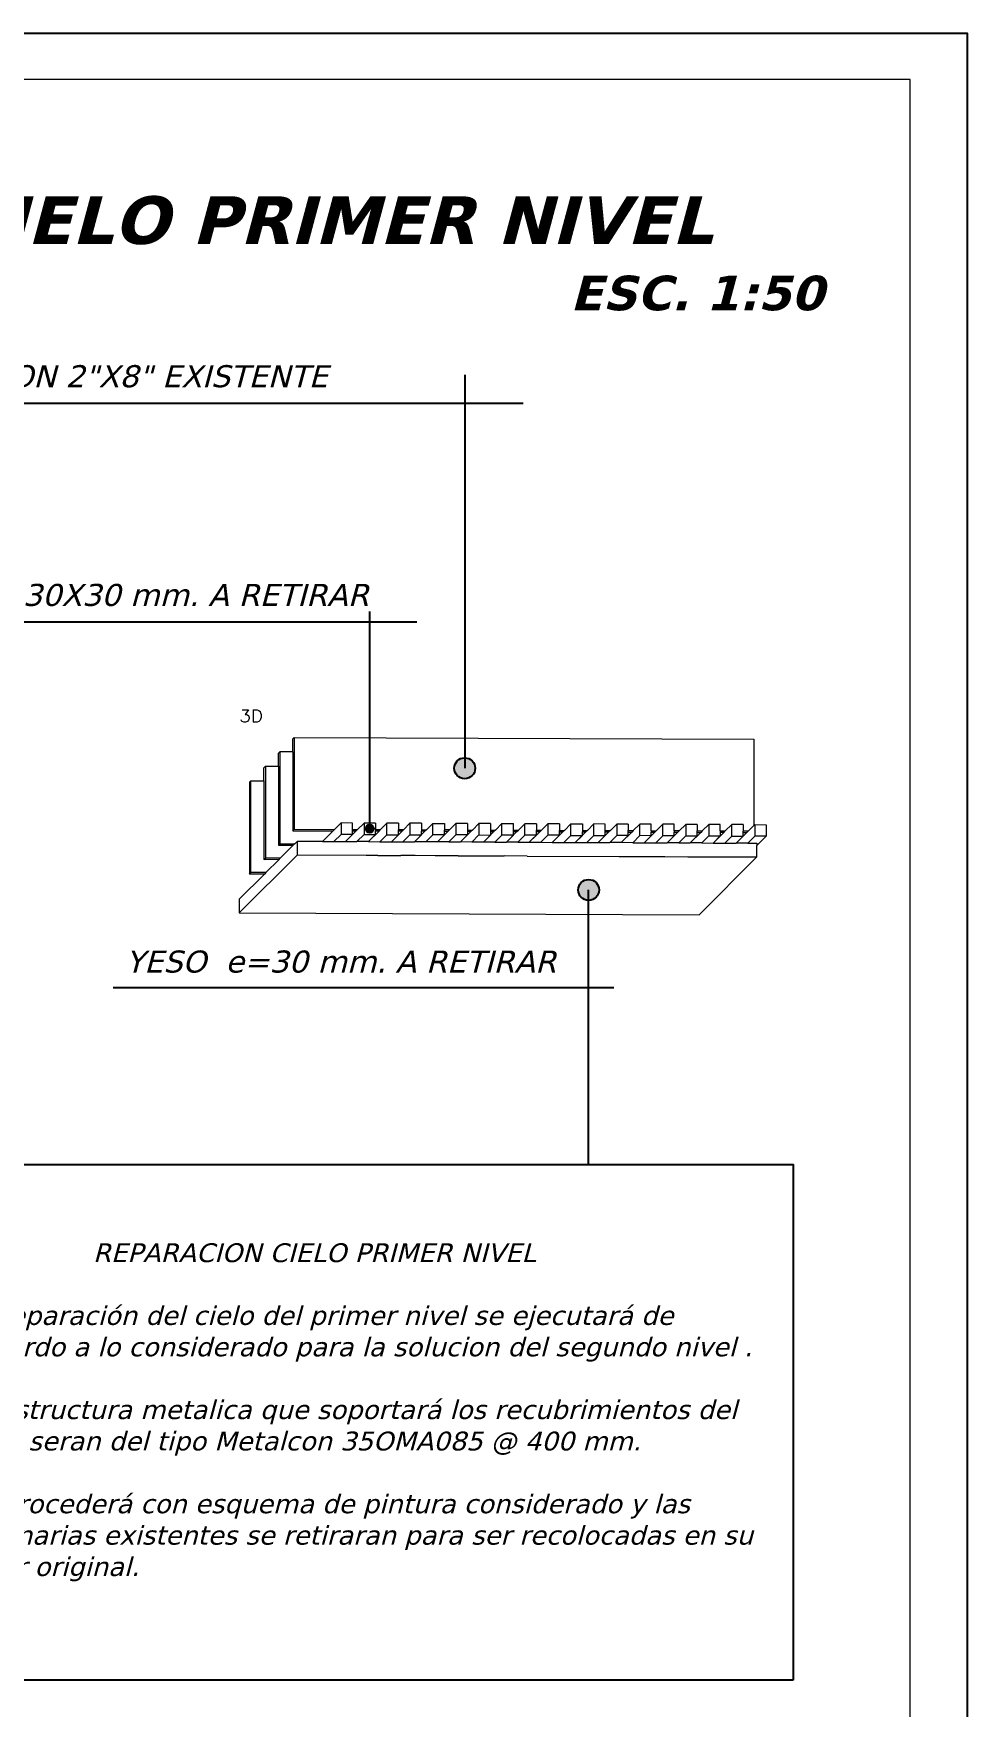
# Model space of a CAD drawing. Header units: millimetres. Extents: x 16 to 499, y 22 to 82.
# Drawn here: x 113.35 to 133.63, y 45.28 to 81.63 of the extents above; entities that cross this region are included whole.
import ezdxf
from ezdxf.enums import TextEntityAlignment as Align

# ---------------------------------------------------------------- set-up
doc = ezdxf.new("R2010")
doc.units = ezdxf.units.MM
doc.layers.add('08', color=8, linetype='Continuous')
doc.layers.add('GC_Formato Gases Clínicos', color=7, linetype='Continuous')
for name, color, linetype, lineweight in [('BARRAS_DE_ACERO', 7, 'Continuous', 9), ('MUROS', 7, 'Continuous', 18), ('TITULOS', 9, 'Continuous', 0)]:
    doc.layers.add(name, color=color, linetype=linetype, lineweight=lineweight)
doc.styles.add('1', font='romans.shx', dxfattribs={"height": 40})
doc.styles.add('CYPETXT', font='romans__.ttf', dxfattribs={"height": 0.2})
doc.styles.add('style2', font='arial.ttf')

msp = doc.modelspace()

# ---------------------------------------------------------------- hatches: boundary and pattern name
at = {"true_color": 0x727430}
h = msp.add_hatch(color=67, dxfattribs=at)
h.dxf.hatch_style = 1
edge = h.paths.add_edge_path()
edge.add_arc((122.71, 65.673), 0.227, 0, 360)
h = msp.add_hatch(color=67, dxfattribs=at)
h.dxf.hatch_style = 1
edge = h.paths.add_edge_path()
edge.add_arc((120.648, 64.361), 0.0894, 0, 360)
h = msp.add_hatch(color=67, dxfattribs=at)
h.dxf.hatch_style = 1
edge = h.paths.add_edge_path()
edge.add_arc((125.401, 63.031), 0.227, 0, 360)

# ---------------------------------------------------------------- linework, layer by layer
at = {"color": 2}
for p, q in [((122.71, 74.218), (122.71, 65.673)), ((104.179, 73.602), (123.979, 73.602)), ((120.648, 64.361), (120.648, 69.075)), ((107.425, 68.851), (121.67, 68.851)), ((125.401, 57.068), (125.401, 63.031)), ((115.075, 60.912), (125.947, 60.912))]:
    msp.add_line(p, q, dxfattribs=at)
msp.add_lwpolyline([(129.842, 45.87), (110.13, 45.87), (110.13, 57.068), (129.842, 57.068)], close=True, dxfattribs=at)
for centre, radius in [((122.71, 65.673), 0.227), ((120.648, 64.361), 0.0894), ((125.401, 63.031), 0.227)]:
    msp.add_circle(centre, radius, dxfattribs=at)
at = {"layer": '08', "linetype": 'Continuous'}
msp.add_lwpolyline([(16.224, 81.63), (16.224, 22.23), (133.626, 22.23), (133.626, 81.63), (16.224, 81.63)], dxfattribs=at)
at = {"layer": 'BARRAS_DE_ACERO'}
for p, q in [((118.979, 66.029), (118.979, 66.312)), ((119.01, 66.343), (119.01, 64.347)), ((118.665, 65.999), (118.696, 66.03)), ((118.696, 66.03), (118.696, 64.034)), ((118.979, 66.029), (118.696, 66.03)), ((118.979, 66.029), (118.979, 64.316)), ((118.351, 65.685), (118.382, 65.717)), ((118.382, 65.717), (118.382, 63.721)), ((118.665, 65.716), (118.665, 64.003)), ((118.037, 65.372), (118.068, 65.403)), ((118.037, 65.372), (118.037, 63.376)), ((118.068, 63.407), (118.068, 65.403)), ((118.351, 65.402), (118.351, 63.689)), ((119.883, 64.344), (120.025, 64.485)), ((120.274, 64.342), (120.274, 64.484)), ((120.382, 64.342), (120.524, 64.483)), ((120.773, 64.482), (120.773, 64.34)), ((121.272, 64.48), (121.023, 64.481)), ((121.272, 64.48), (121.272, 64.338)), ((121.38, 64.338), (121.522, 64.479)), ((121.879, 64.336), (122.021, 64.477)), ((122.021, 64.477), (122.27, 64.476)), ((122.021, 64.227), (122.021, 64.477)), ((122.27, 64.476), (122.27, 64.335)), ((122.378, 64.334), (122.52, 64.475)), ((122.52, 64.475), (122.52, 64.226)), ((122.769, 64.474), (122.52, 64.475)), ((122.878, 64.332), (123.019, 64.473)), ((123.268, 64.472), (123.268, 64.331)), ((123.377, 64.33), (123.518, 64.471)), ((123.518, 64.471), (123.767, 64.47)), ((123.518, 64.222), (123.518, 64.471)), ((124.266, 64.468), (124.017, 64.469)), ((124.266, 64.468), (124.266, 64.327)), ((124.375, 64.326), (124.516, 64.467)), ((124.765, 64.466), (124.516, 64.467)), ((124.765, 64.466), (124.765, 64.325)), ((125.015, 64.465), (125.264, 64.464)), ((125.264, 64.464), (125.264, 64.323)), ((125.763, 64.462), (125.514, 64.463)), ((125.763, 64.321), (125.763, 64.462)), ((125.872, 64.321), (126.013, 64.461)), ((126.013, 64.461), (126.013, 64.212)), ((126.262, 64.46), (126.013, 64.461)), ((126.262, 64.46), (126.262, 64.319)), ((126.761, 64.458), (126.512, 64.459)), ((126.761, 64.317), (126.761, 64.458)), ((127.26, 64.456), (127.011, 64.457)), ((127.26, 64.315), (127.26, 64.456)), ((127.369, 64.315), (127.51, 64.455)), ((127.759, 64.454), (127.51, 64.455)), ((127.759, 64.454), (127.759, 64.313)), ((128.009, 64.453), (127.868, 64.313)), ((128.258, 64.452), (128.009, 64.453)), ((128.258, 64.311), (128.258, 64.452)), ((128.757, 64.45), (128.508, 64.451)), ((128.757, 64.45), (128.757, 64.309)), ((128.866, 64.308), (128.99, 64.433)), ((128.99, 64.433), (129.007, 64.449)), ((129.007, 64.449), (129.007, 64.2)), ((129.007, 64.449), (129.256, 64.448)), ((118.665, 64.003), (118.696, 64.034)), ((118.665, 64.003), (118.988, 64.001)), ((118.696, 64.034), (119.02, 64.033)), ((118.988, 64.001), (118.706, 63.719)), ((118.979, 64.316), (119.01, 64.347)), ((118.979, 64.316), (119.852, 64.313)), ((119.02, 64.033), (118.988, 64.001)), ((119.01, 64.347), (119.883, 64.344)), ((119.02, 64.033), (119.073, 64.086)), ((120.274, 64.234), (120.025, 64.235)), ((120.121, 64.082), (120.121, 64.082)), ((120.274, 64.342), (120.382, 64.342)), ((120.274, 64.311), (120.274, 64.342)), ((120.382, 64.342), (120.351, 64.311)), ((120.351, 64.311), (120.351, 64.311)), ((120.524, 64.233), (120.37, 64.081)), ((120.62, 64.08), (120.37, 64.081)), ((120.524, 64.233), (120.773, 64.232)), ((120.62, 64.08), (120.85, 64.309)), ((120.62, 64.08), (120.773, 64.232)), ((120.62, 64.08), (120.62, 64.08)), ((120.62, 64.08), (120.869, 64.079)), ((120.773, 64.34), (120.881, 64.34)), ((120.773, 64.34), (120.773, 64.309)), ((120.85, 64.309), (120.773, 64.309)), ((120.773, 64.232), (120.773, 64.309)), ((120.85, 64.309), (120.881, 64.34)), ((121.119, 64.078), (121.272, 64.23)), ((121.119, 64.078), (121.119, 64.078)), ((121.38, 64.338), (121.272, 64.338)), ((121.272, 64.307), (121.272, 64.338)), ((121.349, 64.307), (121.272, 64.307)), ((121.349, 64.307), (121.38, 64.338)), ((121.522, 64.229), (121.771, 64.228)), ((121.618, 64.076), (121.771, 64.228)), ((121.867, 64.075), (121.618, 64.076)), ((121.771, 64.336), (121.879, 64.336)), ((121.848, 64.305), (121.771, 64.305)), ((121.771, 64.228), (121.771, 64.305)), ((121.879, 64.336), (121.848, 64.305)), ((122.021, 64.227), (121.867, 64.075)), ((122.117, 64.074), (121.867, 64.075)), ((122.27, 64.226), (122.021, 64.227)), ((122.27, 64.226), (122.117, 64.074)), ((122.117, 64.074), (122.117, 64.074)), ((122.378, 64.334), (122.27, 64.335)), ((122.347, 64.303), (122.27, 64.303)), ((122.347, 64.303), (122.378, 64.334)), ((122.366, 64.073), (122.52, 64.226)), ((122.366, 64.073), (122.616, 64.072)), ((122.769, 64.225), (122.52, 64.226)), ((122.616, 64.072), (122.846, 64.301)), ((122.769, 64.225), (122.616, 64.072)), ((122.769, 64.333), (122.878, 64.332)), ((122.846, 64.301), (122.769, 64.301)), ((122.878, 64.332), (122.846, 64.301)), ((122.865, 64.071), (123.019, 64.224)), ((123.115, 64.07), (122.865, 64.071)), ((123.019, 64.224), (123.268, 64.223)), ((123.345, 64.299), (123.115, 64.07)), ((123.268, 64.223), (123.115, 64.07)), ((123.268, 64.331), (123.377, 64.33)), ((123.268, 64.299), (123.345, 64.299)), ((123.377, 64.33), (123.345, 64.299)), ((123.767, 64.221), (123.518, 64.222)), ((123.614, 64.068), (123.844, 64.297)), ((123.614, 64.068), (123.767, 64.221)), ((123.614, 64.068), (123.614, 64.068)), ((123.863, 64.067), (123.614, 64.068)), ((123.767, 64.329), (123.844, 64.329)), ((123.767, 64.297), (123.844, 64.297)), ((123.767, 64.221), (123.767, 64.297)), ((123.844, 64.329), (123.876, 64.328)), ((123.844, 64.297), (123.876, 64.328)), ((124.266, 64.219), (124.017, 64.22)), ((124.113, 64.066), (124.343, 64.295)), ((124.266, 64.219), (124.113, 64.066)), ((124.113, 64.066), (124.113, 64.066)), ((124.113, 64.066), (124.362, 64.065)), ((124.266, 64.327), (124.375, 64.326)), ((124.343, 64.295), (124.266, 64.295)), ((124.375, 64.326), (124.343, 64.295)), ((124.765, 64.217), (124.516, 64.218)), ((124.612, 64.064), (124.765, 64.217)), ((124.765, 64.325), (124.874, 64.325)), ((124.765, 64.293), (124.765, 64.325)), ((124.765, 64.217), (124.765, 64.293)), ((124.765, 64.293), (124.842, 64.293)), ((125.015, 64.216), (124.861, 64.063)), ((125.015, 64.216), (125.264, 64.215)), ((125.341, 64.291), (125.111, 64.062)), ((125.111, 64.062), (125.264, 64.215)), ((125.111, 64.062), (125.111, 64.062)), ((125.111, 64.062), (125.36, 64.061)), ((125.264, 64.323), (125.373, 64.323)), ((125.264, 64.323), (125.264, 64.291)), ((125.264, 64.215), (125.264, 64.291)), ((125.264, 64.291), (125.341, 64.291)), ((125.514, 64.214), (125.36, 64.061)), ((125.36, 64.061), (125.61, 64.06)), ((125.514, 64.214), (125.763, 64.213)), ((125.61, 64.06), (125.763, 64.213)), ((125.61, 64.06), (125.61, 64.06)), ((125.763, 64.321), (125.872, 64.321)), ((125.763, 64.289), (125.84, 64.289)), ((126.013, 64.212), (125.859, 64.059)), ((126.109, 64.058), (125.859, 64.059)), ((126.262, 64.211), (126.013, 64.212)), ((126.109, 64.058), (126.339, 64.287)), ((126.109, 64.058), (126.262, 64.211)), ((126.358, 64.057), (126.109, 64.058)), ((126.109, 64.058), (126.109, 64.058)), ((126.262, 64.319), (126.371, 64.319)), ((126.262, 64.287), (126.339, 64.287)), ((126.371, 64.319), (126.339, 64.287)), ((126.761, 64.209), (126.512, 64.21)), ((126.608, 64.056), (126.857, 64.055)), ((126.761, 64.317), (126.761, 64.285)), ((126.761, 64.317), (126.87, 64.317)), ((126.761, 64.285), (126.838, 64.285)), ((127.011, 64.208), (126.857, 64.055)), ((126.857, 64.055), (127.107, 64.054)), ((127.26, 64.207), (127.011, 64.208)), ((127.107, 64.054), (127.337, 64.283)), ((127.26, 64.207), (127.107, 64.054)), ((127.107, 64.054), (127.107, 64.054)), ((127.356, 64.053), (127.107, 64.054)), ((127.26, 64.315), (127.26, 64.283)), ((127.337, 64.315), (127.26, 64.315)), ((127.26, 64.207), (127.26, 64.283)), ((127.26, 64.283), (127.337, 64.283)), ((127.836, 64.281), (127.606, 64.052)), ((127.759, 64.205), (127.606, 64.052)), ((127.856, 64.051), (127.606, 64.052)), ((127.759, 64.313), (127.868, 64.313)), ((127.759, 64.281), (127.836, 64.281)), ((127.868, 64.313), (127.836, 64.281)), ((127.856, 64.051), (128.009, 64.204)), ((127.856, 64.051), (128.105, 64.05)), ((128.105, 64.05), (128.258, 64.203)), ((128.106, 64.05), (128.355, 64.049)), ((128.258, 64.311), (128.367, 64.311)), ((128.258, 64.311), (128.258, 64.279)), ((128.335, 64.279), (128.367, 64.311)), ((128.508, 64.202), (128.355, 64.049)), ((128.355, 64.049), (128.604, 64.048)), ((128.508, 64.202), (128.757, 64.201)), ((128.604, 64.048), (128.676, 64.12)), ((128.854, 64.047), (128.605, 64.048)), ((128.676, 64.12), (128.757, 64.201)), ((128.866, 64.308), (128.757, 64.309)), ((128.757, 64.277), (128.757, 64.309)), ((128.757, 64.277), (128.834, 64.277)), ((128.757, 64.201), (128.757, 64.277)), ((128.834, 64.277), (128.866, 64.308)), ((129.007, 64.2), (128.854, 64.047)), ((128.854, 64.047), (129.053, 64.046)), ((129.256, 64.199), (129.007, 64.2)), ((129.053, 64.046), (129.053, 63.996)), ((129.053, 63.747), (129.053, 63.996)), ((117.817, 62.533), (119.073, 63.786)), ((118.351, 63.689), (118.382, 63.721)), ((118.674, 63.688), (118.351, 63.689)), ((118.706, 63.719), (118.382, 63.721)), ((118.392, 63.406), (118.674, 63.688)), ((118.674, 63.688), (118.706, 63.719)), ((120.57, 63.78), (119.073, 63.786)), ((120.821, 63.779), (120.571, 63.78)), ((120.821, 63.779), (121.32, 63.777)), ((121.522, 63.777), (121.32, 63.777)), ((121.569, 63.776), (121.522, 63.777)), ((121.637, 63.776), (121.569, 63.776)), ((122.567, 63.772), (123.066, 63.771)), ((123.066, 63.771), (123.565, 63.769)), ((124.064, 63.767), (123.565, 63.769)), ((124.064, 63.767), (126.06, 63.759)), ((126.06, 63.759), (126.31, 63.758)), ((126.31, 63.758), (126.559, 63.757)), ((126.559, 63.757), (127.058, 63.755)), ((127.058, 63.755), (127.557, 63.753)), ((129.053, 63.747), (127.797, 62.493)), ((118.36, 63.375), (117.817, 62.832)), ((118.037, 63.376), (118.068, 63.407)), ((118.36, 63.375), (118.037, 63.376)), ((118.392, 63.406), (118.068, 63.407)), ((118.392, 63.406), (118.36, 63.375)), ((117.817, 62.832), (117.817, 62.533)), ((117.817, 62.533), (127.797, 62.493))]:
    msp.add_line(p, q, dxfattribs=at)
for points in [[(118.979, 66.312), (119.01, 66.343), (128.99, 66.304), (128.99, 64.433)], [(118.382, 65.717), (118.665, 65.716), (118.665, 65.999)], [(118.068, 65.403), (118.351, 65.402), (118.351, 65.685)], [(120.274, 64.484), (120.025, 64.485), (120.025, 64.235)], [(120.773, 64.482), (120.524, 64.483), (120.524, 64.233)], [(121.023, 64.231), (121.023, 64.481), (120.881, 64.34)], [(121.771, 64.478), (121.522, 64.479), (121.522, 64.229)], [(121.771, 64.478), (121.771, 64.336), (121.771, 64.305)], [(122.769, 64.474), (122.769, 64.333), (122.769, 64.301), (122.769, 64.225)], [(123.268, 64.472), (123.019, 64.473), (123.019, 64.224)], [(123.767, 64.297), (123.767, 64.329), (123.767, 64.47)], [(124.017, 64.22), (124.017, 64.469), (123.876, 64.328)], [(124.516, 64.467), (124.516, 64.218), (124.362, 64.065), (124.612, 64.064)], [(125.015, 64.216), (125.015, 64.465), (124.874, 64.325), (124.842, 64.293)], [(125.514, 64.214), (125.514, 64.463), (125.373, 64.323), (125.341, 64.291)], [(126.512, 64.21), (126.512, 64.459), (126.371, 64.319)], [(127.011, 64.208), (127.011, 64.457), (126.87, 64.317), (126.838, 64.285)], [(127.51, 64.455), (127.51, 64.206), (127.759, 64.205)], [(128.009, 64.453), (128.009, 64.204), (128.258, 64.203)], [(128.508, 64.202), (128.508, 64.451), (128.367, 64.311)], [(129.256, 64.448), (129.256, 64.199), (129.053, 63.996)], [(119.622, 64.083), (119.073, 64.086), (119.073, 63.786)], [(119.883, 64.344), (119.852, 64.313), (119.622, 64.083), (119.871, 64.083)], [(120.025, 64.235), (119.871, 64.083), (120.121, 64.082)], [(120.351, 64.311), (120.121, 64.082), (120.37, 64.081)], [(120.121, 64.082), (120.274, 64.234), (120.274, 64.311), (120.351, 64.311)], [(121.023, 64.231), (120.869, 64.079), (121.119, 64.078)], [(121.023, 64.231), (121.272, 64.23), (121.272, 64.307)], [(121.349, 64.307), (121.119, 64.078), (121.368, 64.077)], [(121.522, 64.229), (121.368, 64.077), (121.618, 64.076)], [(121.618, 64.076), (121.618, 64.076), (121.848, 64.305)], [(122.366, 64.073), (122.117, 64.074), (122.347, 64.303)], [(122.27, 64.226), (122.27, 64.303), (122.27, 64.335)], [(122.865, 64.071), (122.616, 64.072), (122.616, 64.072)], [(123.364, 64.069), (123.115, 64.07), (123.115, 64.07)], [(123.268, 64.331), (123.268, 64.299), (123.268, 64.223)], [(123.518, 64.222), (123.364, 64.069), (123.614, 64.068)], [(124.017, 64.22), (123.863, 64.067), (124.113, 64.066)], [(124.266, 64.219), (124.266, 64.295), (124.266, 64.327)], [(124.612, 64.064), (124.612, 64.064), (124.842, 64.293)], [(124.612, 64.064), (124.861, 64.063), (125.111, 64.062)], [(125.872, 64.321), (125.84, 64.289), (125.61, 64.06), (125.859, 64.059)], [(125.763, 64.213), (125.763, 64.289), (125.763, 64.321)], [(126.262, 64.211), (126.262, 64.287), (126.262, 64.319)], [(126.512, 64.21), (126.358, 64.057), (126.608, 64.056)], [(126.608, 64.056), (126.608, 64.056), (126.838, 64.285)], [(126.608, 64.056), (126.761, 64.209), (126.761, 64.285)], [(127.337, 64.283), (127.369, 64.315), (127.337, 64.315)], [(127.51, 64.206), (127.356, 64.053), (127.606, 64.052), (127.606, 64.052)], [(127.759, 64.205), (127.759, 64.281), (127.759, 64.313)], [(128.105, 64.05), (128.106, 64.05), (128.335, 64.279)], [(128.335, 64.279), (128.258, 64.279), (128.258, 64.203)], [(128.604, 64.048), (128.605, 64.048), (128.676, 64.12)], [(128.676, 64.12), (128.676, 64.12), (128.834, 64.277)], [(120.57, 63.78), (120.571, 63.78), (120.571, 63.78)], [(122.567, 63.772), (122.068, 63.774), (121.637, 63.776)], [(127.557, 63.753), (128.555, 63.749), (129.053, 63.747)]]:
    msp.add_lwpolyline(points, dxfattribs=at)
at = {"layer": 'MUROS', "color": 4, "linetype": 'Continuous', "lineweight": 0}
msp.add_lwpolyline([(18.709, 80.63), (18.709, 23.23), (132.378, 23.23), (132.378, 80.63)], close=True, dxfattribs=at)

# ---------------------------------------------------------------- texts
at = {"color": 251, "insert": (100.785, 78.095), "char_height": 1.0348, "width": 35.82462, "attachment_point": 1, "style": '1'}
msp.add_mtext('{\\fVerdana|b1|i1|c0|p34;\\C4;REPARACION CIELO PRIMER NIVEL\\P                                                 \\H0.72478x;ESC. 1:50}', dxfattribs=at)
at = {"color": 2, "insert": (110.115, 55.357), "char_height": 0.408898, "width": 18.83349, "attachment_point": 1}
msp.add_mtext('\\pi4.3455;{\\fVerdana|b0|i1|c0|p34; REPARACION CIELO PRIMER NIVEL\\P\\pi9.4167;\\P\\pi-1.2267,l1.6356,t1.6356;1.-^ILa reparación del cielo del primer nivel se ejecutará de acuerdo a lo considerado para la solucion del segundo nivel .\\P\\pi9.4167,l0,tz;\\P\\pi-1.2267,l1.6356,t1.6356;2.-^ILa estructura metalica que soportará los recubrimientos del cielo seran del tipo Metalcon 35OMA085 @ 400 mm.\\P\\pi9.4167,l0,tz;\\P\\pi-1.2267,l1.6356,t1.6356;3.-^ISe procederá con esquema de pintura considerado y las luminarias existentes se retiraran para ser recolocadas en su lugar original. }', dxfattribs=at)
at = {"layer": 'GC_Formato Gases Clínicos', "char_height": 0.47847, "attachment_point": 4, "style": 'style2'}
for s, insert, width in [('\\A1;{\\fVerdana|b0|i1|c0|p34;\\C2;VIGA PINO OREGON 2"X8" EXISTENTE}', (107.316, 74.183), 14.44662), ('\\A1;\\pt9.091;{\\fVerdana|b0|i1|c0|p34;\\C2;ALAMO 30X30 mm. A RETIRAR}', (110.562, 69.433), 15.61454), ('\\A1;{\\fVerdana|b0|i1|c0|p34;\\C2;YESO  e=30 mm. A RETIRAR}', (115.349, 61.471), 11.68402)]:
    msp.add_mtext(s, dxfattribs=dict(at, insert=insert, width=width))
at = {"layer": 'TITULOS', "style": 'CYPETXT', "width": 0.972783}
msp.add_text('3D', height=0.2667, dxfattribs=at).set_placement((117.817, 66.677), (118.329, 66.677), align=Align.FIT)

doc.saveas('drawing.dxf')
